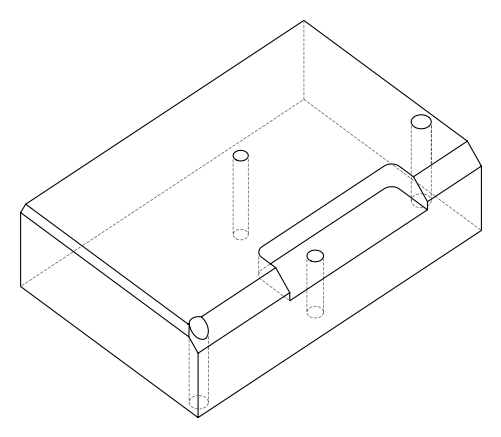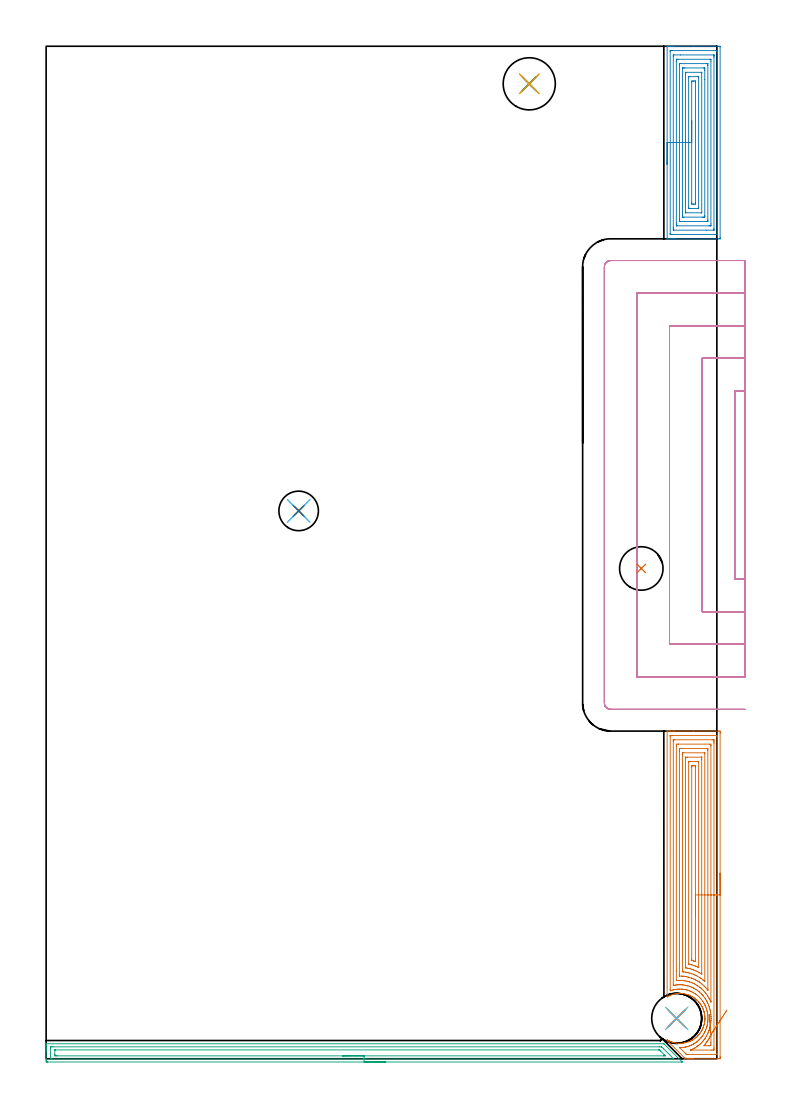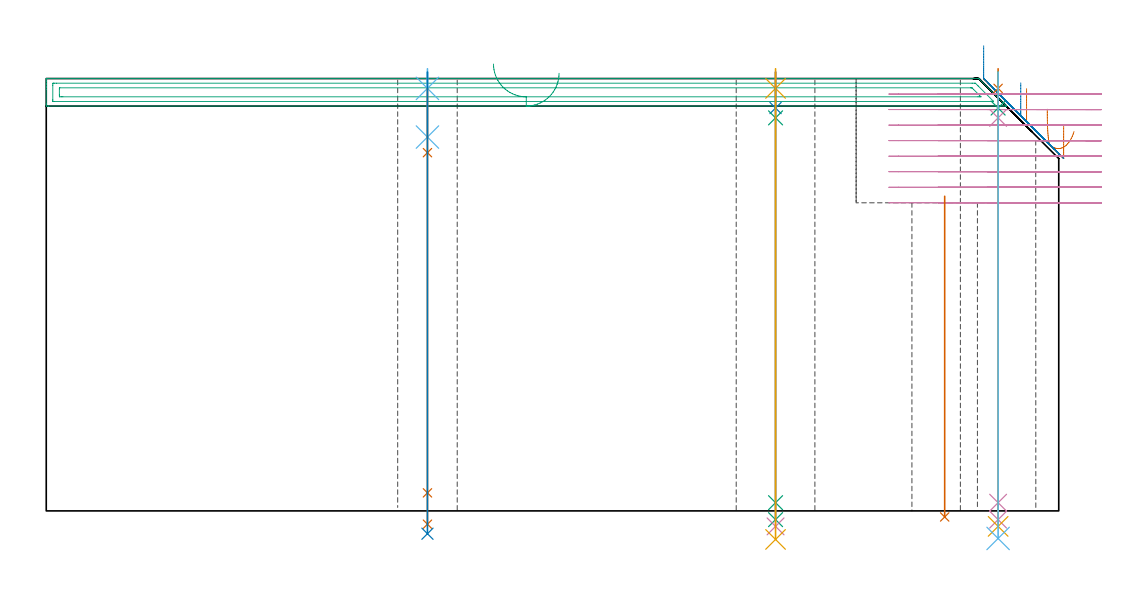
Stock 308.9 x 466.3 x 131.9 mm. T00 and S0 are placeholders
(PLAN: 19 operations, 14 tool changes, 66.3 min)
(1 AREA_MILL | FG_CHAMFER_SURFACE | UGT0205_001 | 10.42 min | 47118 mm3)
(2 AREA_MILL_1 | FG_CHAMFER_SURFACE_1 | UGT0205_001 | 6.75 min | 28860 mm3)
(3 AREA_MILL_2 | FG_CHAMFER_SURFACE_2 | UGT0205_001 | 7.17 min | 10138 mm3)
(4 MILL_SLOT | SLOT_PARTIAL_RECTANGULAR | UGT0201_094 | Follow Part, ap 5, ae 75% | 36.63 min | 523419 mm3)
(5 SPOT_DRILL | STEP1HOLE | NXT0321_9005460120000 | 0.05 min | 190 mm3)
(6 SPOT_DRILL_1 | STEP1HOLE_1 | NXT0321_9005460120000 | 0.05 min | 203 mm3)
(7 SPOT_DRILL_2 | STEP1HOLE_2 | NXT0321_9005460120000 | 0.05 min | 35 mm3)
(8 DRILL_BLIND_HOLE_INTO_CENTER | STEP1HOLE | NXT0301_125 | 0.05 min | 208 mm3)
(9 GUN_DRILL_THROUGH_HOLE | STEP1HOLE | UGT0307_001 | 0.59 min | 2380 mm3)
(10 SPADE_DRILL_TO_ENLARGE_THROUGH_HOLE | STEP1HOLE | UGT0306_005 | 0.56 min | 19021 mm3)
(11 DRILL_TO_ENLARGE_THROUGH_HOLE | STEP1HOLE | UGT0301_057 | 0.57 min | 37812 mm3)
(12 DRILL_BLIND_HOLE_INTO_CENTER_1 | STEP1HOLE_1 | UGT0301_229 | 0.08 min | 1528 mm3)
(13 GUN_DRILL_THROUGH_HOLE_1 | STEP1HOLE_1 | UGT0307_008 | 0.65 min | 11065 mm3)
(14 DRILL_TO_ENLARGE_THROUGH_HOLE_1 | STEP1HOLE_1 | UGT0301_251 | 0.57 min | 21458 mm3)
(15 DRILL_BLIND_HOLE_INTO_CENTER_2 | STEP1HOLE_2 | NXT0301_125 | 0.05 min | 178 mm3)
(16 GUN_DRILL_THROUGH_HOLE_2 | STEP1HOLE_2 | UGT0307_001 | 0.59 min | 2390 mm3)
(17 SPADE_DRILL_TO_ENLARGE_THROUGH_HOLE_1 | STEP1HOLE_2 | UGT0306_005 | 0.56 min | 18303 mm3)
(18 DRILL_TO_ENLARGE_THROUGH_HOLE_2 | STEP1HOLE_2 | UGT0301_055 | 0.57 min | 31441 mm3)
(19 INDEXABLE_INSERT_DRILL_THROUGH_HOLE_FROM_SOLID | STEP1HOLE_3 | NXT0302_011 | 0.4 min | 29462 mm3)
(TOOL UGT0205_001 | Chamfer Mill 20 x 3 x 45 deg. | D20 FL50 Z2)
(TOOL UGT0201_094 | End mill 20 mm | D20 FL38 Z4)
(TOOL NXT0321_9005460120000 | NC Spot Drill, 142deg, 12mm, Carbide, Uncoated | D12 PA142 FL30 Z2)
(TOOL NXT0301_125 | Carbide Drill 6mm [861.1-0600-018A1-GP GC34] | D6 PA150 FL18.7 Z2)
(TOOL UGT0307_001 | Gun Drill 5 mm | D5 PA130 FL24 Z1)
(TOOL UGT0306_005 | Spade Drill 14.5mm | D14.5 PA132 FL10 Z2)
(TOOL UGT0301_057 | Twist Drill 24 mm | D24 PA118 FL160 Z2)
(TOOL UGT0301_229 | Twist Drill 11.9 mm | D11.9 PA118 FL100 Z2)
(TOOL UGT0307_008 | Gun Drill 11 mm | D11 PA130 FL24 Z1)
(TOOL UGT0301_251 | Twist Drill 18.2 mm | D18.2 PA118 FL135 Z2)
(TOOL UGT0301_055 | Twist Drill 23 mm | D23 PA118 FL155 Z2)
(TOOL NXT0302_011 | Index. Insert Drill 20mm [880-D2000L25-05] | D20 PA176 FL100 Z2)
(OP 1 AREA_MILL)
G17 G21 G94 G90
T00 M6
G54
G17 G0 G90 X310.4 Y85.45 S1061 M3
G43 Z141.9 H0
Z117.5
G94 G1 Y85.412 Z116.628 F250.
Y85.298 Z115.764
Y85.109 Z114.912
Y84.847 Z114.08
Y84.513 Z113.274
Y84.11 Z112.5
Y83.642 Z111.764
Y83.11 Z111.072
Y82.521 Z110.429
Y81.878 Z109.84
Y81.186 Z109.308
Y80.45 Z108.84
Y79.676 Z108.437
Y78.87 Z108.103
Y78.038 Z107.841
Y77.186 Z107.652
Y76.322 Z107.538
Y75.45 Z107.5
Y0.878
X310.398 Y0.588 Z107.502
X310.391 Y0.007 Z107.506
X310.384 Y0.004 Z107.513
X309.798 Y0. Z108.099
X298.2 Z119.694
X297.593 Z120.304
X297.308 Z120.589
X296.701 Z121.196
X296.416 Z121.48
X295.845 Z122.054
X295.523 Z122.376
X294.403 Z123.497
X294.399 Y0.002 Z123.501
X294.185 Y0.213 Z123.711
X293.811 Y0.588 Z124.087
X286.232 Y8.167 Z131.667
X286.093 Y8.309 Z131.805
X286.004 Y8.405 Z131.889
X286. Y8.609 Z131.9
X286.003 Y8.714 Z131.889
X286.053 Y8.692 Z131.842
X286.127 Y8.656 Z131.772
X286.212 Y8.609 Z131.688
X286.394 Y8.507 Z131.506
X286.749 Y8.321 Z131.151
X286.927 Y8.235 Z130.973
X287.369 Y8.037 Z130.531
X287.815 Y7.854 Z130.085
X287.969 Y7.795 Z129.931
X288.335 Y7.672 Z129.565
X288.704 Y7.563 Z129.196
X289.592 Y7.345 Z128.308
X290.481 Y7.198 Z127.419
X291.369 Y7.123 Z126.531
X292.258 Y7.117 Z125.642
X293.146 Y7.18 Z124.754
X294.035 Y7.312 Z123.865
X294.923 Y7.517 Z122.977
X295.831 Y7.795 Z122.069
X296.064 Y7.894 Z121.836
X296.187 Y7.946 Z121.712
X296.416 Y8.043 Z121.48
X296.621 Y8.129 Z121.278
X296.7 Y8.162 Z121.199
X297.144 Y8.375 Z120.75
X297.308 Y8.462 Z120.587
X297.51 Y8.568 Z120.389
X297.587 Y8.609 Z120.312
X297.723 Y8.686 Z120.175
X298.103 Y8.923 Z119.796
X298.477 Y9.175 Z119.423
X299.022 Y9.576 Z118.875
X299.092 Y9.635 Z118.804
X299.288 Y9.797 Z118.611
X299.366 Y9.862 Z118.534
X300.026 Y10.466 Z117.874
X300.238 Y10.689 Z117.661
X300.253 Y10.705 Z117.645
X300.499 Y10.986 Z117.4
X300.579 Y11.079 Z117.316
X300.686 Y11.2 Z117.213
X300.759 Y11.283 Z117.141
X300.822 Y11.356 Z117.075
X300.877 Y11.427 Z117.02
X301.141 Y11.766 Z116.756
X301.478 Y12.246 Z116.419
X301.756 Y12.688 Z116.142
X302.018 Y13.137 Z115.881
X302.066 Y13.237 Z115.833
X302.152 Y13.416 Z115.748
X302.441 Y14.027 Z115.455
X302.493 Y14.15 Z115.405
X302.596 Y14.402 Z115.299
X302.625 Y14.47 Z115.271
X302.661 Y14.565 Z115.238
X302.709 Y14.697 Z115.19
X302.764 Y14.848 Z115.135
X302.789 Y14.917 Z115.109
X302.919 Y15.313 Z114.98
X303.032 Y15.736 Z114.868
X303.051 Y15.807 Z114.849
X303.061 Y15.852 Z114.839
X303.152 Y16.251 Z114.746
X303.222 Y16.63 Z114.673
X303.235 Y16.697 Z114.66
X303.295 Y17.098 Z114.603
X303.301 Y17.142 Z114.596
X303.341 Y17.521 Z114.555
X303.349 Y17.587 Z114.548
X303.37 Y17.882 Z114.529
X303.378 Y18.022 Z114.517
X303.379 Y18.032
X303.39 Y18.412 Z114.504
X303.389 Y18.424 Z114.5
X303.39 Y18.473 Z114.498
X303.391 Y18.526 Z114.502
X303.388 Y18.923 Z114.507
X303.368 Y19.304 Z114.523
X303.366 Y19.368 Z114.528
X303.354 Y19.521 Z114.544
X303.328 Y19.813 Z114.569
X303.279 Y20.195 Z114.616
X303.272 Y20.258 Z114.625
X303.267 Y20.289 Z114.631
X303.199 Y20.704 Z114.7
X303.104 Y21.148 Z114.794
X303.005 Y21.532 Z114.887
X302.985 Y21.623 Z114.913
X302.958 Y21.732 Z114.941
X302.949 Y21.768 Z114.95
X302.917 Y21.888 Z114.979
X302.887 Y21.977 Z115.006
X302.868 Y22.039 Z115.026
X302.715 Y22.485 Z115.182
X302.661 Y22.63 Z115.238
X302.648 Y22.665 Z115.252
X302.569 Y22.868 Z115.327
X302.546 Y22.929 Z115.35
X302.411 Y23.243 Z115.488
X302.353 Y23.376 Z115.546
X302.142 Y23.819 Z115.755
X302.084 Y23.934 Z115.815
X302.03 Y24.039 Z115.868
X301.838 Y24.376 Z116.061
X301.672 Y24.651 Z116.226
X301.637 Y24.709 Z116.261
X301.471 Y24.96 Z116.427
X301.394 Y25.077 Z116.504
X301.142 Y25.438 Z116.757
X301.021 Y25.599 Z116.878
X300.877 Y25.775 Z117.023
X300.699 Y25.988 Z117.196
X300.648 Y26.05 Z117.247
X300.264 Y26.489 Z117.636
X299.815 Y26.929 Z118.084
X299.708 Y27.027 Z118.19
X299.538 Y27.183 Z118.358
X299.386 Y27.324 Z118.513
X299.327 Y27.38 Z118.573
X299.198 Y27.481 Z118.702
X299.092 Y27.563 Z118.804
X299.019 Y27.622 Z118.88
X298.906 Y27.711 Z118.993
X298.477 Y28.027 Z119.423
X298.2 Y28.215 Z119.7
X298.12 Y28.27 Z119.78
X297.588 Y28.582 Z120.311
X296.7 Y29.042 Z121.199
X296.562 Y29.107 Z121.337
X296.449 Y29.16 Z121.45
X295.812 Y29.402 Z122.088
X294.923 Y29.683 Z122.977
X294.035 Y29.888 Z123.865
X293.146 Y30.026 Z124.754
X292.951 Y30.05 Z124.949
X292.258 Y30.083 Z125.642
X291.369 Y30.077 Z126.531
X290.849 Y30.05 Z127.051
X290.481 Y30.004 Z127.419
X289.592 Y29.855 Z128.308
X288.704 Y29.635 Z129.196
X287.815 Y29.338 Z130.085
X287.351 Y29.16 Z130.549
X286.927 Y28.962 Z130.973
X286.48 Y28.736 Z131.42
X286.206 Y28.585 Z131.694
X286.055 Y28.504 Z131.838
X286.003 Y28.485 Z131.889
X286. Y28.661 Z131.9
Y150.757
X286.003 Y150.89 Z131.888
X286.047 Y150.893 Z131.844
X286.385 Y150.9 Z131.514
X286.923 Z130.976
X287.494 Z130.401
X288.671 Z129.226
X289.278 Z128.615
X298.048 Z119.849
X309.798 Y150.899 Z108.099
X310.384 Y150.896 Z107.513
X310.391 Y150.893 Z107.506
X310.397 Y150.312 Z107.503
X310.4 Y149.711 Z107.5
Y75.45
X308.986 Z108.914
X308.985 Y2.291 Z108.915
X308.983 Y2.132 Z108.917
X308.98 Y2.027 Z108.92
X308.977 Y2.008 Z108.923
X308.974 Y2.005 Z108.926
X308.959 Y2.002 Z108.941
X308.906 Y2.001 Z108.994
X308.385 Y2. Z109.515
X295.523 Z122.377
X295.001 Y2.002 Z122.899
X294.91 Y2.006 Z122.99
X294.865 Y2.01 Z123.035
X294.788 Y2.074 Z123.112
X294.631 Y2.223 Z123.269
X294.48 Y2.371 Z123.42
X291.806 Y5.044 Z126.094
X291.756 Y5.095 Z126.144
X291.74 Y5.114 Z126.16
X291.751 Y5.117 Z126.149
X292.362 Y5.132 Z125.538
X292.74 Y5.151 Z125.16
X292.847 Y5.159 Z125.053
X293.223 Y5.193 Z124.677
X293.55 Y5.233 Z124.35
X293.739 Y5.262 Z124.161
X294.315 Y5.361 Z123.585
X294.631 Y5.431 Z123.269
X295.04 Y5.527 Z122.86
X295.523 Y5.663 Z122.377
X295.733 Y5.726 Z122.167
X296.368 Y5.935 Z121.532
X296.416 Y5.956 Z121.484
X297.023 Y6.22 Z120.877
X297.308 Y6.351 Z120.592
X297.629 Y6.506 Z120.271
X298.2 Y6.802 Z119.7
X298.216 Y6.81 Z119.684
X298.244 Y6.827 Z119.656
X298.758 Y7.16 Z119.142
X299.092 Y7.384 Z118.808
X299.289 Y7.522 Z118.611
X299.558 Y7.718 Z118.342
X299.795 Y7.907 Z118.105
X299.984 Y8.065 Z117.916
X300.275 Y8.319 Z117.625
X300.598 Y8.609 Z117.302
X300.741 Y8.745 Z117.159
X300.877 Y8.88 Z117.023
X301.177 Y9.2 Z116.723
X301.447 Y9.5 Z116.453
X301.596 Y9.673 Z116.304
X301.769 Y9.881 Z116.131
X301.993 Y10.167 Z115.907
X302.162 Y10.391 Z115.738
X302.367 Y10.685 Z115.533
X302.661 Y11.12 Z115.239
X302.724 Y11.219 Z115.176
X302.763 Y11.283 Z115.137
X303.053 Y11.782 Z114.847
X303.26 Y12.174 Z114.64
X303.319 Y12.291 Z114.581
X303.358 Y12.369 Z114.542
X303.553 Y12.784 Z114.347
X303.678 Y13.065 Z114.222
X303.771 Y13.283 Z114.129
X304.024 Y13.956 Z113.876
X304.088 Y14.135 Z113.812
X304.132 Y14.269 Z113.768
X304.21 Y14.52 Z113.69
X304.304 Y14.848 Z113.596
X304.321 Y14.91 Z113.579
X304.445 Y15.408 Z113.455
X304.505 Y15.679 Z113.395
X304.517 Y15.739 Z113.383
X304.637 Y16.439 Z113.263
X304.665 Y16.63 Z113.235
X304.736 Y17.231 Z113.164
X304.76 Y17.521 Z113.14
X304.791 Y18.067 Z113.109
X304.802 Y18.412 Z113.098
X304.798 Y18.952 Z113.102
X304.783 Y19.304 Z113.117
X304.74 Y19.901 Z113.16
X304.711 Y20.195 Z113.189
X304.61 Y20.921 Z113.29
X304.581 Y21.086 Z113.319
X304.445 Y21.781 Z113.455
X304.382 Y22.041 Z113.518
X304.256 Y22.51 Z113.644
X304.15 Y22.868 Z113.75
X303.999 Y23.314 Z113.901
X303.83 Y23.76 Z114.07
X303.553 Y24.423 Z114.347
X303.45 Y24.651 Z114.45
X303.357 Y24.847 Z114.543
X303.116 Y25.306 Z114.784
X302.981 Y25.542 Z114.919
X302.661 Y26.076 Z115.239
X302.425 Y26.433 Z115.475
X301.784 Y27.309 Z116.116
X301.771 Y27.324 Z116.129
X301.357 Y27.801 Z116.543
X300.978 Y28.216 Z116.922
X300.877 Y28.316 Z117.023
X300.035 Y29.107 Z117.865
X299.984 Y29.149 Z117.916
X299.777 Y29.315 Z118.123
X299.092 Y29.817 Z118.808
X298.831 Y29.998 Z119.069
X298.2 Y30.378 Z119.7
X297.869 Y30.558 Z120.031
X297.308 Y30.857 Z120.592
X297.245 Y30.889 Z120.655
X296.904 Y31.043 Z120.996
X296.671 Y31.137 Z121.229
X296.416 Y31.234 Z121.484
X295.877 Y31.427 Z122.023
X295.523 Y31.535 Z122.377
X295.136 Y31.65 Z122.764
X294.636 Y31.775 Z123.264
X294.614 Y31.781 Z123.286
X293.739 Y31.94 Z124.161
X293.546 Y31.973 Z124.354
X293.167 Y32.021 Z124.733
X292.847 Y32.046 Z125.053
X292.564 Y32.064 Z125.336
X291.955 Y32.073 Z125.945
X291.661 Y32.074 Z126.239
X291.063 Y32.052 Z126.837
X290.803 Y32.04 Z127.097
X290.17 Y31.959 Z127.73
X290.014 Y31.936 Z127.886
X289.278 Y31.806 Z128.622
X289.257 Y31.802 Z128.643
X289.168 Y31.781 Z128.732
X288.546 Y31.621 Z129.354
X288.386 Y31.574 Z129.514
X287.426 Y31.271 Z130.474
X287.419 Y31.542 Z130.481
X287.415 Y31.701 Z130.485
X287.414 Y31.781 Z130.486
Y31.86
Y148.609
X287.415 Y148.688 Z130.485
X287.419 Y148.847 Z130.481
X287.421 Y148.887 Z130.479
X287.427 Y148.891 Z130.473
X287.448 Y148.895 Z130.452
X287.494 Y148.898 Z130.406
X288.015 Y148.9 Z129.885
X288.386 Z129.514
X308.906 Y148.899 Z108.994
X308.959 Y148.898 Z108.941
X308.974 Y148.895 Z108.926
X308.977 Y148.892 Z108.923
X308.98 Y148.873 Z108.92
X308.983 Y148.768 Z108.917
X308.985 Y148.609 Z108.915
X308.986 Y148.529 Z108.914
Y75.45
X307.572 Z110.328
X307.571 Y5.044 Z110.329
X307.57 Y4.596 Z110.33
X307.567 Y4.153 Z110.333
X307.565 Y4.013 Z110.335
X307.275 Y4.005 Z110.625
X307.122 Y4.003 Z110.778
X306.383 Y4. Z111.517
X297.155 Z120.745
X296.848 Y4.002 Z121.052
X296.761 Y4.004 Z121.139
Y4.005
X296.764 Y4.009 Z121.136
X296.832 Y4.041 Z121.068
X297.308 Y4.247 Z120.592
X297.852 Y4.501 Z120.048
X298.2 Y4.673 Z119.7
X298.444 Y4.8 Z119.456
X298.888 Y5.044 Z119.012
X299.014 Y5.122 Z118.886
X299.092 Y5.173 Z118.808
X299.55 Y5.478 Z118.35
X299.984 Y5.778 Z117.916
X300.076 Y5.844 Z117.824
X300.2 Y5.935 Z117.7
X300.575 Y6.237 Z117.325
X300.877 Y6.492 Z117.023
X301.055 Y6.648 Z116.845
X301.253 Y6.827 Z116.647
X301.517 Y7.078 Z116.383
X301.769 Y7.327 Z116.131
X301.96 Y7.527 Z115.94
X302.136 Y7.718 Z115.764
X302.38 Y7.998 Z115.52
X302.661 Y8.326 Z115.239
X302.788 Y8.482 Z115.112
X302.887 Y8.609 Z115.013
X303.17 Y8.991 Z114.73
X303.528 Y9.5 Z114.372
X303.538 Y9.515 Z114.362
X303.553 Y9.538 Z114.347
X304.074 Y10.391 Z113.826
X304.445 Y11.081 Z113.455
X304.513 Y11.215 Z113.387
X304.545 Y11.283 Z113.355
X304.793 Y11.826 Z113.107
X304.945 Y12.174 Z112.955
X305.057 Y12.454 Z112.843
X305.295 Y13.065 Z112.605
X305.307 Y13.096 Z112.593
X305.337 Y13.186 Z112.563
X305.522 Y13.772 Z112.378
X305.572 Y13.956 Z112.328
X305.707 Y14.478 Z112.193
X305.797 Y14.848 Z112.103
X305.875 Y15.202 Z112.025
X305.972 Y15.739 Z111.928
X306.009 Y15.959 Z111.891
X306.101 Y16.63 Z111.799
X306.114 Y16.745 Z111.786
X306.183 Y17.521 Z111.717
X306.186 Y17.564 Z111.714
X306.223 Y18.412 Z111.677
Y18.419
X306.205 Y19.304 Z111.695
X306.204 Y19.329 Z111.696
X306.141 Y20.195 Z111.759
X306.132 Y20.292 Z111.768
X306.028 Y21.086 Z111.872
X305.995 Y21.321 Z111.905
X305.871 Y21.977 Z112.029
X305.778 Y22.429 Z112.122
X305.667 Y22.868 Z112.233
X305.459 Y23.638 Z112.441
X305.42 Y23.76 Z112.48
X305.337 Y24.004 Z112.563
X305.096 Y24.651 Z112.804
X304.936 Y25.051 Z112.964
X304.723 Y25.542 Z113.177
X304.445 Y26.123 Z113.455
X304.286 Y26.433 Z113.614
X304.1 Y26.778 Z113.8
X303.766 Y27.324 Z114.134
X303.553 Y27.655 Z114.347
X303.152 Y28.216 Z114.748
X302.661 Y28.867 Z115.239
X302.461 Y29.107 Z115.439
X302.139 Y29.473 Z115.761
X301.769 Y29.87 Z116.131
X301.643 Y29.998 Z116.257
X300.877 Y30.71 Z117.023
X300.67 Y30.889 Z117.23
X299.984 Y31.411 Z117.916
X299.469 Y31.781 Z118.431
X299.092 Y32.012 Z118.808
X298.515 Y32.357 Z119.385
X298.2 Y32.523 Z119.7
X297.913 Y32.672 Z119.987
X297.308 Y32.96 Z120.592
X296.824 Y33.155 Z121.076
X296.416 Y33.294 Z121.484
X295.606 Y33.563 Z122.294
X295.523 Y33.588 Z122.377
X295.488 Y33.598 Z122.412
X294.631 Y33.786 Z123.269
X294.349 Y33.845 Z123.551
X293.739 Y33.948 Z124.161
X293.287 Y34.014 Z124.613
X292.847 Y34.047 Z125.053
X292.341 Y34.068 Z125.559
X291.955 Y34.071 Z125.945
X291.449 Y34.068 Z126.451
X291.063 Y34.053 Z126.837
X290.603 Y34.022 Z127.297
X290.17 Y33.965 Z127.73
X289.819 Y33.914 Z128.081
X289.278 Y33.82 Z128.622
X288.836 Y33.739 Z129.064
X288.833 Y33.784 Z129.067
X288.831 Y33.829 Z129.069
X288.829 Y34.012 Z129.071
Y146.305
X288.83 Y146.747 Z129.07
X288.832 Y146.859 Z129.068
X288.835 Y146.884 Z129.065
X288.837 Y146.89 Z129.063
X288.87 Y146.893 Z129.03
X288.972 Y146.898 Z128.928
X289.125 Y146.9 Z128.775
X289.278 Z128.622
X306.969 Z110.931
X307.122 Y146.898 Z110.778
X307.275 Y146.895 Z110.625
X307.565 Y146.887 Z110.335
X307.567 Y146.747 Z110.333
X307.57 Y146.299 Z110.33
X307.571 Y145.856 Z110.329
X307.572 Y145.407 Z110.328
Y75.45
X306.157 Z111.743
Y26.433
X306.153 Y26.203 Z111.747
X306.151 Y26.113 Z111.749
X306.136 Y26.138 Z111.764
X306.002 Y26.433 Z111.898
X305.916 Y26.622 Z111.984
X305.809 Y26.853 Z112.091
X305.574 Y27.324 Z112.326
X305.337 Y27.776 Z112.563
X305.086 Y28.216 Z112.814
X304.708 Y28.845 Z113.192
X304.532 Y29.107 Z113.368
X304.445 Y29.23 Z113.455
X303.881 Y29.998 Z114.019
X303.739 Y30.183 Z114.161
X303.553 Y30.419 Z114.347
X303.149 Y30.889 Z114.751
X302.661 Y31.423 Z115.239
X302.297 Y31.781 Z115.603
X301.769 Y32.273 Z116.131
X301.313 Y32.672 Z116.587
X300.877 Y33.003 Z117.023
X300.119 Y33.563 Z117.781
X299.984 Y33.65 Z117.916
X299.747 Y33.8 Z118.153
X299.092 Y34.175 Z118.808
X298.583 Y34.454 Z119.317
X298.2 Y34.645 Z119.7
X297.824 Y34.83 Z120.076
X297.308 Y35.035 Z120.592
X296.442 Y35.345 Z121.458
X296.403 Y35.358 Z121.497
X295.878 Y35.516 Z122.022
X295.523 Y35.607 Z122.377
X295.175 Y35.693 Z122.725
X294.631 Y35.803 Z123.269
X294.064 Y35.912 Z123.836
X293.739 Y35.961 Z124.161
X293.402 Y36.007 Z124.498
X293.042 Y36.042 Z124.858
X292.847 Y36.051 Z125.053
X292.116 Y36.075 Z125.784
X291.955 Z125.945
X291.235 Y36.064 Z126.665
X291.063 Y36.055 Z126.837
X290.273 Y36.003 Z127.627
X290.25 Y36.004 Z127.65
X290.247 Y36.051 Z127.653
X290.244 Y36.163 Z127.656
X290.243 Y40.37 Z127.657
Y144.073
X290.25 Y144.885 Z127.65
X291.063 Y144.899 Z126.837
X291.128 Y144.9 Z126.772
X305.403 Y144.899 Z112.497
X306.15 Y144.884 Z111.75
X306.157 Y144.146 Z111.743
Y144.073
Y75.45
X304.743 Z113.157
Y31.781
X304.741 Y31.688 Z113.159
X304.739 Y31.641 Z113.161
X304.738 Y31.63 Z113.162
X304.726 Y31.639 Z113.174
X304.674 Y31.698 Z113.226
X304.605 Y31.781 Z113.295
X304.445 Y31.971 Z113.455
X303.832 Y32.672 Z114.068
X303.553 Y32.975 Z114.347
X303.259 Y33.269 Z114.641
X302.959 Y33.563 Z114.941
X302.661 Y33.837 Z115.239
X301.956 Y34.454 Z115.944
X301.769 Y34.6 Z116.131
X301.174 Y35.048 Z116.726
X300.877 Y35.265 Z117.023
X300.83 Y35.299 Z117.07
X300.763 Y35.345 Z117.137
X299.984 Y35.816 Z117.916
X299.25 Y36.237 Z118.65
X299.092 Y36.317 Z118.808
X298.549 Y36.585 Z119.351
X298.2 Y36.753 Z119.7
X297.344 Y37.091 Z120.556
X297.308 Y37.104 Z120.592
X297.24 Y37.128 Z120.66
X296.416 Y37.394 Z121.484
X296.03 Y37.513 Z121.87
X295.523 Y37.633 Z122.377
X294.869 Y37.781 Z123.031
X294.631 Y37.825 Z123.269
X293.787 Y37.971 Z124.113
X293.739 Y37.978 Z124.161
X293.418 Y38.019 Z124.482
X292.847 Y38.056 Z125.053
X292.807 Y38.059 Z125.093
X291.674 Y38.086 Z126.226
X291.664 Y38.121 Z126.236
X291.662 Y38.169 Z126.238
X291.659 Y38.315 Z126.241
X291.657 Y38.91 Z126.243
Y39.208
Y141.697
X291.658 Y142.291 Z126.242
X291.66 Y142.586 Z126.24
X291.664 Y142.876 Z126.236
X291.955 Y142.89 Z125.945
X292.24 Y142.897 Z125.66
X292.847 Y142.899 Z125.053
X293.129 Y142.9 Z124.771
X304.445 Y142.899 Z113.455
X304.731 Y142.897 Z113.169
X304.739 Y142.89 Z113.161
X304.741 Y142.887 Z113.159
X304.743 Y142.291 Z113.157
Y141.993
Y75.45
X303.329 Z114.571
X303.328 Y35.903 Z114.572
X303.327 Y35.736 Z114.573
X303.325 Y35.654 Z114.575
X303.324 Y35.646 Z114.576
X303.256 Y35.691 Z114.644
X302.955 Y35.943 Z114.945
X302.661 Y36.194 Z115.239
X302.609 Y36.237 Z115.291
X301.769 Y36.862 Z116.131
X301.615 Y36.974 Z116.285
X301.398 Y37.128 Z116.502
X300.877 Y37.448 Z117.023
X300.078 Y37.926 Z117.822
X299.984 Y37.978 Z117.916
X299.911 Y38.019 Z117.989
X299.371 Y38.298 Z118.529
X299.092 Y38.437 Z118.808
X298.808 Y38.573 Z119.092
X298.324 Y38.787 Z119.576
X298.2 Y38.835 Z119.7
X298.004 Y38.91 Z119.896
X297.308 Y39.154 Z120.592
X296.935 Y39.283 Z120.965
X296.416 Y39.438 Z121.484
X295.7 Y39.625 Z122.2
X295.523 Y39.664 Z122.377
X294.872 Y39.801 Z123.028
X294.631 Y39.843 Z123.269
X294.581 Y39.852 Z123.319
X293.739 Y39.979 Z124.161
X293.532 Y40.008 Z124.368
X293.097 Y40.053 Z124.803
X293.077 Y40.056 Z124.823
X293.076 Y40.077 Z124.824
X293.073 Y40.132 Z124.827
X293.072 Y40.244 Z124.828
X293.071 Y40.469 Z124.829
Y140.284
X293.072 Y140.509 Z124.828
X293.076 Y140.842 Z124.824
X293.078 Y140.88 Z124.822
X293.083 Y140.89 Z124.817
X293.113 Y140.893 Z124.787
X293.217 Y140.898 Z124.683
X293.348 Y140.9 Z124.552
X303.162 Z114.738
X303.289 Y140.897 Z114.611
X303.316 Y140.894 Z114.584
X303.322 Y140.89 Z114.578
X303.325 Y140.883 Z114.575
X303.327 Y140.854 Z114.573
X303.329 Y140.733 Z114.571
Y140.509
Y75.45
X301.915 Z115.985
X301.914 Y39.51 Z115.986
X301.913 Y39.218 Z115.987
X301.909 Y39.024 Z115.991
X301.907 Y39.009 Z115.993
X301.906 Y39.008 Z115.994
X301.893 Y39.014 Z116.007
X301.308 Y39.37 Z116.592
X300.877 Y39.622 Z117.023
X300.564 Y39.801 Z117.336
X299.984 Y40.106 Z117.916
X299.355 Y40.43 Z118.545
X299.092 Y40.546 Z118.808
X298.751 Y40.693 Z119.149
X298.2 Y40.899 Z119.7
X297.873 Y41.019 Z120.027
X297.308 Y41.206 Z120.592
X296.559 Y41.441 Z121.341
X296.416 Y41.478 Z121.484
X295.998 Y41.584 Z121.902
X295.523 Y41.681 Z122.377
X294.862 Y41.814 Z123.038
X294.631 Y41.859 Z123.269
X294.546 Y41.876 Z123.354
X294.5 Y41.887 Z123.4
X294.492 Y42.038 Z123.408
X294.487 Y42.329 Z123.413
X294.486 Y42.475 Z123.414
X294.485 Y137.981 Z123.415
X294.487 Y138.726 Z123.413
X294.49 Y138.867 Z123.41
X294.492 Y138.885 Z123.408
X294.502 Y138.89 Z123.398
X294.544 Y138.895 Z123.356
X294.631 Y138.898 Z123.269
X295.349 Y138.9 Z122.551
X301.769 Y138.899 Z116.131
X301.827 Y138.898 Z116.073
X301.873 Y138.894 Z116.027
X301.9 Y138.891 Z116.
X301.908 Y138.869 Z115.992
X301.911 Y138.726 Z115.989
X301.913 Y138.582 Z115.987
X301.915 Y137.835 Z115.985
Y137.689
Y75.45
X300.5 Z117.4
Y42.217
X300.499 Y42.088 Z117.401
X300.497 Y42.024 Z117.403
X300.494 Y41.997 Z117.406
X300.492 Y41.993 Z117.408
X300.458 Y42.002 Z117.442
X299.984 Y42.23 Z117.916
X299.471 Y42.475 Z118.429
X299.092 Y42.629 Z118.808
X298.835 Y42.732 Z119.065
X298.2 Y42.957 Z119.7
X297.461 Y43.214 Z120.439
X297.308 Y43.261 Z120.592
X296.96 Y43.366 Z120.94
X296.416 Y43.508 Z121.484
X296.224 Y43.557 Z121.676
X295.919 Y43.634 Z121.981
X295.906 Y43.639 Z121.994
X295.904 Y43.649 Z121.996
X295.901 Y43.681 Z121.999
X295.9 Y43.748 Z122.
Y43.882
Y136.568
X295.901 Y136.74 Z121.999
X295.905 Y136.876 Z121.995
X295.907 Y136.89 Z121.993
X295.913 Y136.893 Z121.987
X295.939 Y136.897 Z121.961
X295.991 Y136.899 Z121.909
X300.028 Y136.9 Z117.872
X300.404 Y136.892 Z117.496
X300.492 Y136.89 Z117.408
X300.496 Y136.833 Z117.404
X300.498 Y136.772 Z117.402
X300.5 Y136.429 Z117.4
Y75.45
X299.086 Z118.814
Y45.149
X299.068 Y44.725 Z118.832
X298.391 Y44.958 Z119.509
X298.2 Y45.022 Z119.7
X297.824 Y45.149 Z120.076
X297.573 Y45.235 Z120.327
X297.32 Y45.323 Z120.58
X297.319 Y45.371 Z120.581
X297.316 Y45.591 Z120.584
X297.314 Y46.034 Z120.586
Y134.264
X297.316 Y134.713 Z120.584
X297.318 Y134.823 Z120.582
X297.321 Y134.875 Z120.579
X297.327 Y134.89 Z120.573
X297.36 Y134.892 Z120.54
X297.571 Y134.898 Z120.329
X298.2 Y134.9 Z119.7
X298.462 Z119.438
X298.947 Y134.896 Z118.953
X299.057 Y134.892 Z118.843
X299.076 Y134.89 Z118.824
X299.079 Y134.875 Z118.821
X299.083 Y134.822 Z118.817
X299.085 Y134.713 Z118.815
X299.086 Y134.276 Z118.814
Y75.45
Y74.578 Z118.852
Y73.714 Z118.966
Y72.862 Z119.154
Y72.03 Z119.417
Y71.224 Z119.751
Y70.45 Z120.153
Y69.714 Z120.622
Y69.022 Z121.153
Y68.379 Z121.743
Y67.79 Z122.386
Y67.258 Z123.078
Y66.79 Z123.814
Y66.387 Z124.588
Y66.053 Z125.393
Y65.791 Z126.226
Y65.602 Z127.077
Y65.488 Z127.942
Y65.45 Z128.814
G0 Z141.9
X305.399 Y20.206
Z122.535
G1 X305.396 Y20.24 Z121.663
X305.4 Y20.197 Z120.792
X305.409 Y20.079 Z119.928
X305.425 Y19.886 Z119.077
X305.447 Y19.621 Z118.246
X305.475 Y19.284 Z117.442
X305.508 Y18.878 Z116.67
X305.547 Y18.407 Z115.937
X305.591 Y17.874 Z115.248
X305.64 Y17.283 Z114.608
X305.693 Y16.639 Z114.022
X305.75 Y15.947 Z113.494
X305.811 Y15.211 Z113.03
X305.874 Y14.438 Z112.631
X305.941 Y13.633 Z112.301
X306.009 Y12.802 Z112.043
X306.079 Y11.952 Z111.859
X306.15 Y11.09 Z111.75
X306.152 Y11.063 Z111.748
X306.155 Y10.984 Z111.745
X306.157 Y10.464 Z111.743
Y7.645
X306.154 Y6.827 Z111.746
X306.15 Y6.015 Z111.75
X305.337 Y6.001 Z112.563
X305.272 Y6. Z112.628
X303.487 Y6.001 Z114.413
X302.916 Y6.024 Z114.984
X303.581 Y6.799 Z114.319
X303.603 Y6.827 Z114.297
X303.966 Y7.305 Z113.934
X304.273 Y7.718 Z113.627
X304.344 Y7.819 Z113.556
X304.445 Y7.969 Z113.455
X304.696 Y8.358 Z113.204
X304.854 Y8.609 Z113.046
X305.036 Y8.91 Z112.864
X305.337 Y9.425 Z112.563
X305.395 Y9.533 Z112.505
X305.663 Y10.066 Z112.237
X305.823 Y10.391 Z112.077
X305.887 Y10.525 Z112.013
X305.954 Y10.667 Z111.946
X306.093 Y10.971 Z111.807
X306.146 Y11.084 Z111.754
X306.15 Y11.09 Z111.75
X306.578 Y11.746 Z111.365
X307.022 Y12.428 Z111.051
X307.48 Y13.13 Z110.809
X307.947 Y13.847 Z110.64
X308.42 Y14.574 Z110.547
X308.897 Y15.304 Z110.53
X309.372 Y16.034 Z110.589
X309.842 Y16.756 Z110.723
X310.305 Y17.466 Z110.932
X310.755 Y18.157 Z111.215
X311.191 Y18.826 Z111.568
X311.608 Y19.466 Z111.989
X312.003 Y20.073 Z112.475
X312.374 Y20.642 Z113.022
X312.717 Y21.169 Z113.627
X313.03 Y21.649 Z114.284
X313.311 Y22.08 Z114.989
X313.557 Y22.458 Z115.736
G0 Z141.9
M5
M2
(OP 2 AREA_MILL_1)
G17 G21 G94 G90
T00 M6
G54
G17 G0 G90 X286. Y411.95 S1061 M3
G43 Z141.9 H0
G94 G1 Y411.988 Z141.028 F250.
Y412.102 Z140.163
Y412.291 Z139.312
Y412.553 Z138.48
Y412.887 Z137.674
Y413.29 Z136.9
Y413.758 Z136.164
Y414.29 Z135.472
Y414.879 Z134.829
Y415.522 Z134.239
Y416.214 Z133.708
Y416.95 Z133.24
Y417.724 Z132.837
Y418.53 Z132.503
Y419.362 Z132.241
Y420.213 Z132.052
Y421.078 Z131.938
Y421.95 Z131.9
Y466.138
X286.002 Y466.29 Z131.888
X286.054 Y466.292 Z131.838
X286.438 Y466.3 Z131.462
X286.845 Z131.054
X287.494 Z130.401
X288.71 Z129.186
X289.278 Z128.616
X298.21 Z119.687
X309.798 Z108.099
X310.085 Y466.298 Z107.813
X310.392 Y466.29 Z107.506
X310.399 Y465.983 Z107.499
Y378.209 Z107.501
X310.394 Y377.613 Z107.503
X310.392 Y377.607 Z107.506
X309.798 Y377.6 Z108.099
X289.887 Z128.009
X289.278 Z128.616
X288.71 Z129.186
X288.386 Z129.51
X287.818 Z130.078
X287.494 Z130.401
X286.438 Z131.462
X286.034 Z131.857
X286.002 Y377.609 Z131.888
X286. Y377.762 Z131.9
Y421.95
X287.414 Z130.486
Y463.985
X287.416 Y464.065 Z130.484
X287.421 Y464.224 Z130.479
X287.426 Y464.291 Z130.474
X287.445 Y464.294 Z130.455
X287.494 Y464.297 Z130.406
X287.992 Y464.3 Z129.908
X288.386 Z129.514
X308.513 Z109.387
X308.906 Y464.297 Z108.994
X308.962 Y464.294 Z108.938
X308.973 Y464.291 Z108.927
X308.979 Y464.25 Z108.921
X308.983 Y464.145 Z108.917
X308.985 Y463.986 Z108.915
X308.986 Y463.906 Z108.914
Y379.915
X308.984 Y379.835 Z108.916
X308.979 Y379.676 Z108.921
X308.974 Y379.609 Z108.926
X308.955 Y379.606 Z108.945
X308.906 Y379.603 Z108.994
X308.408 Y379.6 Z109.492
X308.014 Z109.886
X287.887 Z130.013
X287.494 Y379.603 Z130.406
X287.438 Y379.606 Z130.462
X287.427 Y379.609 Z130.473
X287.421 Y379.65 Z130.479
X287.417 Y379.755 Z130.483
X287.415 Y379.914 Z130.485
X287.414 Y379.994 Z130.486
Y421.95
X288.828 Z129.072
X288.829 Y461.678 Z129.071
X288.83 Y462.121 Z129.07
X288.833 Y462.233 Z129.067
X288.835 Y462.28 Z129.065
X288.92 Y462.29 Z128.98
X289.101 Y462.298 Z128.799
X292.132 Y462.3 Z125.768
X307.301 Y462.299 Z110.599
X307.421 Y462.297 Z110.479
X307.516 Y462.292 Z110.384
X307.565 Y462.287 Z110.335
X307.567 Y462.269 Z110.333
X307.569 Y462.121 Z110.331
X307.571 Y461.671 Z110.329
X307.572 Y461.228 Z110.328
X307.571 Y382.222 Z110.329
X307.57 Y381.779 Z110.33
X307.567 Y381.667 Z110.333
X307.565 Y381.62 Z110.335
X307.48 Y381.61 Z110.42
X307.299 Y381.602 Z110.601
X304.268 Y381.6 Z113.632
X289.099 Y381.601 Z128.801
X288.98 Y381.603 Z128.92
X288.884 Y381.608 Z129.016
X288.835 Y381.613 Z129.065
X288.833 Y381.63 Z129.067
X288.831 Y381.779 Z129.069
X288.829 Y382.229 Z129.071
X288.828 Y382.672 Z129.072
Y421.95
X290.243 Z127.657
Y459.443
X290.248 Y460.258 Z127.652
X290.249 Y460.283 Z127.651
X290.261 Y460.29 Z127.639
X290.313 Y460.294 Z127.587
X290.42 Y460.298 Z127.48
X290.634 Y460.299 Z127.266
X291.063 Y460.3 Z126.837
X305.782 Z112.118
X305.987 Y460.298 Z111.913
X306.089 Y460.295 Z111.811
X306.139 Y460.29 Z111.761
X306.151 Y460.284 Z111.749
X306.157 Y459.443 Z111.743
Y384.457
X306.153 Y383.642 Z111.747
X306.151 Y383.617 Z111.749
X306.139 Y383.61 Z111.761
X306.087 Y383.606 Z111.813
X305.98 Y383.602 Z111.92
X305.766 Y383.601 Z112.134
X305.337 Y383.6 Z112.563
X290.618 Z127.282
X290.413 Y383.602 Z127.487
X290.311 Y383.605 Z127.589
X290.261 Y383.61 Z127.639
X290.249 Y383.616 Z127.651
X290.243 Y384.457 Z127.657
Y421.95
X291.657 Z126.243
Y457.657
X291.658 Y457.954 Z126.242
X291.663 Y458.253 Z126.237
X291.664 Y458.286 Z126.236
X291.675 Y458.29 Z126.225
X291.714 Y458.295 Z126.186
X291.794 Y458.298 Z126.106
X291.955 Y458.3 Z125.945
X292.205 Z125.695
X304.445 Y458.299 Z113.455
X304.699 Y458.297 Z113.201
X304.731 Y458.29 Z113.169
X304.737 Y458.282 Z113.163
X304.739 Y458.256 Z113.161
X304.742 Y457.657 Z113.158
X304.743 Y457.359 Z113.157
Y386.243
X304.742 Y385.946 Z113.158
X304.737 Y385.647 Z113.163
X304.736 Y385.614 Z113.164
X304.725 Y385.61 Z113.175
X304.686 Y385.605 Z113.214
X304.606 Y385.602 Z113.294
X304.445 Y385.6 Z113.455
X304.195 Z113.705
X291.955 Y385.601 Z125.945
X291.701 Y385.603 Z126.199
X291.669 Y385.61 Z126.231
X291.663 Y385.618 Z126.237
X291.661 Y385.644 Z126.239
X291.658 Y386.243 Z126.242
X291.657 Y386.541 Z126.243
Y421.95
X293.071 Z124.829
Y455.647
X293.073 Y455.872 Z124.827
X293.076 Y456.206 Z124.824
X293.078 Y456.28 Z124.822
X293.169 Y456.29 Z124.731
X293.314 Y456.297 Z124.586
X293.739 Y456.299 Z124.161
X294.203 Y456.3 Z123.697
X302.661 Z115.239
X303.127 Y456.298 Z114.773
X303.285 Y456.293 Z114.615
X303.318 Y456.29 Z114.582
X303.322 Y456.235 Z114.578
X303.326 Y456.099 Z114.574
X303.328 Y455.872 Z114.572
X303.329 Y455.203 Z114.571
Y451.061
Y388.253
X303.327 Y388.028 Z114.573
X303.324 Y387.694 Z114.576
X303.322 Y387.62 Z114.578
X303.231 Y387.61 Z114.669
X303.086 Y387.603 Z114.814
X302.661 Y387.601 Z115.239
X302.197 Y387.6 Z115.703
X293.739 Z124.161
X293.273 Y387.602 Z124.627
X293.115 Y387.607 Z124.785
X293.083 Y387.61 Z124.817
X293.078 Y387.665 Z124.822
X293.074 Y387.801 Z124.826
X293.072 Y388.028 Z124.828
X293.071 Y388.696 Z124.829
Y392.853
Y421.95
X294.485 Z123.415
X294.486 Y454.086 Z123.414
X294.487 Y454.231 Z123.413
X294.49 Y454.28 Z123.41
X294.492 Y454.29 Z123.408
X294.499 Y454.293 Z123.401
X294.525 Y454.297 Z123.375
X294.631 Y454.299 Z123.269
X301.769 Z116.131
X301.84 Y454.297 Z116.06
X301.896 Y454.293 Z116.004
X301.908 Y454.29 Z115.992
X301.91 Y454.273 Z115.99
X301.913 Y454.232 Z115.987
X301.914 Y454.086 Z115.986
X301.915 Y453.94 Z115.985
X301.914 Y389.813 Z115.986
X301.913 Y389.669 Z115.987
X301.91 Y389.62 Z115.99
X301.908 Y389.61 Z115.992
X301.901 Y389.607 Z115.999
X301.875 Y389.603 Z116.025
X301.769 Y389.601 Z116.131
X294.631 Z123.269
X294.56 Y389.603 Z123.34
X294.504 Y389.607 Z123.396
X294.492 Y389.61 Z123.408
X294.49 Y389.627 Z123.41
X294.488 Y389.667 Z123.412
X294.486 Y389.813 Z123.414
X294.485 Y389.96 Z123.415
Y421.95
X295.899 Z122.001
X295.9 Y452.097 Z122.
X295.902 Y452.235 Z121.998
X295.905 Y452.277 Z121.995
X295.907 Y452.29 Z121.993
X295.915 Y452.293 Z121.985
X295.97 Y452.296 Z121.93
X296.416 Y452.3 Z121.484
X299.984 Z117.916
X300.429 Y452.292 Z117.471
X300.483 Y452.29 Z117.417
X300.494 Y452.282 Z117.406
X300.496 Y452.264 Z117.404
X300.499 Y452.205 Z117.401
X300.5 Y452.148 Z117.4
X300.501 Y451.785 Z117.399
X300.5 Y391.803 Z117.4
X300.498 Y391.665 Z117.402
X300.495 Y391.623 Z117.405
X300.493 Y391.61 Z117.407
X300.485 Y391.607 Z117.415
X300.43 Y391.604 Z117.47
X299.984 Y391.6 Z117.916
X296.416 Z121.484
X295.971 Y391.607 Z121.929
X295.917 Y391.61 Z121.983
X295.906 Y391.618 Z121.994
X295.904 Y391.636 Z121.996
X295.901 Y391.695 Z121.999
X295.9 Y391.752 Z122.
Y392.115
X295.899 Y421.95 Z122.001
X297.314 Z120.586
Y449.617
X297.318 Y450.066 Z120.582
X297.321 Y450.279 Z120.579
X297.533 Y450.291 Z120.367
X298.2 Y450.298 Z119.7
X298.417 Z119.483
X298.958 Y450.29 Z118.942
X299.079 Y450.278 Z118.821
X299.082 Y450.067 Z118.818
X299.086 Y449.629 Z118.814
Y394.283
X299.082 Y393.834 Z118.818
X299.079 Y393.621 Z118.821
X298.867 Y393.609 Z119.033
X298.2 Y393.602 Z119.7
X297.983 Z119.917
X297.442 Y393.61 Z120.458
X297.321 Y393.622 Z120.579
X297.318 Y393.832 Z120.582
X297.314 Y394.271 Z120.586
Y421.95
Y422.822 Z120.624
Y423.686 Z120.738
Y424.538 Z120.927
Y425.37 Z121.189
Y426.176 Z121.523
Y426.95 Z121.926
Y427.686 Z122.395
Y428.378 Z122.926
Y429.021 Z123.515
Y429.61 Z124.158
Y430.141 Z124.851
Y430.61 Z125.586
Y431.013 Z126.36
Y431.347 Z127.166
Y431.609 Z127.998
Y431.798 Z128.85
Y431.912 Z129.715
Y431.95 Z130.586
G0 Z141.9
M5
M2
(OP 3 AREA_MILL_2)
G17 G21 G94 G90
T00 M6
G54
G17 G0 G90 X156.45 Y-1.5 S1061 M3
G43 Z141.9 H0
Z133.5
G94 G1 X156.412 Z132.629 F250.
X156.298 Z131.764
X156.109 Z130.912
X155.847 Z130.08
X155.513 Z129.274
X155.11 Z128.5
X154.642 Z127.764
X154.11 Z127.072
X153.521 Z126.429
X152.878 Z125.84
X152.186 Z125.309
X151.45 Z124.84
X150.676 Z124.437
X149.87 Z124.103
X149.038 Z123.841
X148.186 Z123.652
X147.322 Z123.538
X146.45 Z123.5
X0.727 Y-1.499 Z123.501
X0.6
X0.007 Y-1.492 Z123.506
X0.003 Y-1.473 Z123.524
X0. Y-0.875 Z124.122
Y3.594 Z128.588
Y4.179 Z129.176
Y4.488 Z129.484
Y5.073 Z130.07
Y5.381 Z130.377
Y5.998 Z130.997
Y6.469 Z131.468
X0.002 Y6.839 Z131.831
X0.005 Y6.87 Z131.861
X0.01 Y6.897 Z131.888
X0.154 Y6.9 Z131.9
X284.272
X284.494 Y6.898 Z131.887
X284.652 Y6.748 Z131.748
X292.597 Y-1.197 Z123.802
X292.724 Y-1.322 Z123.674
X292.895 Y-1.495 Z123.503
Y-1.498 Z123.5
Y-1.499 Z123.499
X292.834 Y-1.5 Z123.5
X146.45
Y-0.086 Z124.914
X2.384
X2.28 Y-0.085 Z124.915
X2.072 Y-0.081 Z124.919
X2.018 Y-0.079 Z124.921
X2.01 Y-0.068 Z124.932
X2.006 Y-0.036 Z124.964
X2.003 Y0.019 Z125.019
X2. Y0.403 Z125.403
X2.001 Y4.871 Z129.871
X2.008 Y5.381 Z130.381
X2.01 Y5.471 Z130.471
X2.176 Y5.48 Z130.48
X2.282 Y5.484 Z130.484
X2.384 Y5.485 Z130.485
X3.172 Y5.486 Z130.486
X282.488 Y5.485 Z130.485
X283.28 Y5.481 Z130.481
X283.38 Y5.479 Z130.479
X283.469 Y5.47 Z130.47
X283.561 Y5.381 Z130.381
X284.272 Y4.678 Z129.678
X284.463 Y4.488 Z129.488
X288.931 Y0.019 Z125.019
X288.996 Y-0.05 Z124.95
X289.016 Y-0.074 Z124.926
X289.018 Y-0.079 Z124.921
X289.008 Y-0.081 Z124.919
X288.94 Y-0.084 Z124.916
X288.836 Y-0.085 Z124.915
X288.732 Y-0.086 Z124.914
X146.45
Y1.329 Z126.329
X5.06
X4.644 Y1.33 Z126.33
X4.168 Y1.333 Z126.333
X4.019 Y1.335 Z126.335
X4.007 Y1.638 Z126.638
X4.003 Y1.806 Z126.806
X4.001 Y1.974 Z126.974
X4. Y3.762 Z128.762
X4.004 Y3.93 Z128.93
X4.01 Y4.042 Z129.042
X4.013 Y4.066 Z129.066
X4.021 Y4.067 Z129.067
X4.049 Y4.069 Z129.069
X4.168 Y4.071 Z129.071
X282.011
X282.249 Y4.069 Z129.069
X282.368 Y4.067 Z129.067
X282.423 Y4.064 Z129.064
X282.488 Y4.007 Z129.007
X282.906 Y3.594 Z128.594
X284.695 Y1.806 Z126.806
X285.164 Y1.336 Z126.336
Y1.331 Z126.331
X284.748 Y1.329 Z126.329
X284.272
X146.45
X145.578 Z126.367
X144.714 Z126.48
X143.862 Z126.669
X143.03 Z126.932
X142.224 Z127.265
X141.45 Z127.668
X140.714 Z128.137
X140.022 Z128.668
X139.379 Z129.257
X138.79 Z129.901
X138.258 Z130.593
X137.79 Z131.329
X137.387 Z132.102
X137.053 Z132.908
X136.791 Z133.74
X136.602 Z134.592
X136.488 Z135.457
X136.45 Z136.329
G0 Z141.9
M5
M2
(OP 4 MILL_SLOT)
G17 G21 G94 G90
T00 M6
G54
G17 G0 G90 X321.9 Y307.6 S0 M3
G43 Z141.908 H0
Z127.17
G94 G1 X318.9 F250.
X317.1 F500.
Y220.9
X318.9
X321.9 F250.
Y322.6
X318.9
X302.1 F500.
Y205.9
X318.9
X321.9 F250.
Y337.6
X318.9
X287.1 F500.
Y190.9
X318.9
X321.9 F250.
Y352.6
X318.9
X272.1 F500.
Y175.9
X318.9
X321.9 F250.
Y367.6
X318.9
X260. F500.
G3 X257.1 Y364.7 R2.9
G1 Y163.8
G3 X260. Y160.9 R2.9
G1 X318.9
X321.9 F250.
G0 Y307.6 Z122.431
G1 X318.9
X317.1 F500.
Y220.9
X318.9
X321.9 F250.
Y322.6
X318.9
X302.1 F500.
Y205.9
X318.9
X321.9 F250.
Y337.6
X318.9
X287.1 F500.
Y190.9
X318.9
X321.9 F250.
Y352.6
X318.9
X272.1 F500.
Y175.9
X318.9
X321.9 F250.
Y367.6
X318.9
X260. F500.
G3 X257.1 Y364.7 R2.9
G1 Y163.8
G3 X260. Y160.9 R2.9
G1 X318.9
X321.9 F250.
G0 Y307.6 Z117.693
G1 X318.9
X317.1 F500.
Y220.9
X318.9
X321.9 F250.
Y322.6
X318.9
X302.1 F500.
Y205.9
X318.9
X321.9 F250.
Y337.6
X318.9
X287.1 F500.
Y190.9
X318.9
X321.9 F250.
Y352.6
X318.9
X272.1 F500.
Y175.9
X318.9
X321.9 F250.
Y367.6
X318.9
X260. F500.
G3 X257.1 Y364.7 R2.9
G1 Y163.8
G3 X260. Y160.9 R2.9
G1 X318.9
X321.9 F250.
G0 Y307.6 Z112.954
G1 X318.9
X317.1 F500.
Y220.9
X318.9
X321.9 F250.
Y322.6
X318.9
X302.1 F500.
Y205.9
X318.9
X321.9 F250.
Y337.6
X318.9
X287.1 F500.
Y190.9
X318.9
X321.9 F250.
Y352.6
X318.9
X272.1 F500.
Y175.9
X318.9
X321.9 F250.
Y367.6
X318.9
X260. F500.
G3 X257.1 Y364.7 R2.9
G1 Y163.8
G3 X260. Y160.9 R2.9
G1 X318.9
X321.9 F250.
G0 Y307.6 Z108.216
G1 X318.9
X317.1 F500.
Y220.9
X318.9
X321.9 F250.
Y322.6
X318.9
X302.1 F500.
Y205.9
X318.9
X321.9 F250.
Y337.6
X318.9
X287.1 F500.
Y190.9
X318.9
X321.9 F250.
Y352.6
X318.9
X272.1 F500.
Y175.9
X318.9
X321.9 F250.
Y367.6
X318.9
X260. F500.
G3 X257.1 Y364.7 R2.9
G1 Y163.8
G3 X260. Y160.9 R2.9
G1 X318.9
X321.9 F250.
G0 Y307.6 Z103.477
G1 X318.9
X317.1 F500.
Y220.9
X318.9
X321.9 F250.
Y322.6
X318.9
X302.1 F500.
Y205.9
X318.9
X321.9 F250.
Y337.6
X318.9
X287.1 F500.
Y190.9
X318.9
X321.9 F250.
Y352.6
X318.9
X272.1 F500.
Y175.9
X318.9
X321.9 F250.
Y367.6
X318.9
X260. F500.
G3 X257.1 Y364.7 R2.9
G1 Y163.8
G3 X260. Y160.9 R2.9
G1 X318.9
X321.9 F250.
G0 Y307.6 Z98.739
G1 X318.9
X317.1 F500.
Y220.9
X318.9
X321.9 F250.
Y322.6
X318.9
X302.1 F500.
Y205.9
X318.9
X321.9 F250.
Y337.6
X318.9
X287.1 F500.
Y190.9
X318.9
X321.9 F250.
Y352.6
X318.9
X272.1 F500.
Y175.9
X318.9
X321.9 F250.
Y367.6
X318.9
X260. F500.
G3 X257.1 Y364.7 R2.9
G1 Y163.8
G3 X260. Y160.9 R2.9
G1 X318.9
X321.9 F250.
G0 Y307.6 Z94.
G1 X318.9
X317.1 F500.
Y220.9
X318.9
X321.9 F250.
Y322.6
X318.9
X302.1 F500.
Y205.9
X318.9
X321.9 F250.
Y337.6
X318.9
X287.1 F500.
Y190.9
X318.9
X321.9 F250.
Y352.6
X318.9
X272.1 F500.
Y175.9
X318.9
X321.9 F250.
Y367.6
X318.9
X260. F500.
G3 X257.1 Y364.7 R2.9
G1 Y163.8
G3 X260. Y160.9 R2.9
G1 X318.9
X321.9 F250.
G0 Z141.908
M5
M2
(OP 5 SPOT_DRILL)
G17 G21 G94 G90
T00 M6
G54
G17 G0 G90 X222.5 Y449. S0 M3
G43 Z141.9 H0
G94 G81 G98 Z128.9 F250. R134.9
G80
M5
M2
(OP 6 SPOT_DRILL_1)
G17 G21 G94 G90
T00 M6
G54
G17 G0 G90 X116.3 Y252.3 S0 M3
G43 Z141.9 H0
G94 G81 G98 Z128.9 F250. R134.9
G80
M5
M2
(OP 7 SPOT_DRILL_2)
G17 G21 G94 G90
T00 M6
G54
G17 G0 G90 X290.4 Y18.6 S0 M3
G43 Z141.9 H0
G94 G81 G98 Z128.9 F250. R134.9
G80
M5
M2
(OP 8 DRILL_BLIND_HOLE_INTO_CENTER)
G17 G21 G94 G90
T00 M6
G54
G17 G0 G90 X222.5 Y449. S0 M3
G43 Z141.9 H1
G94 G81 G98 Z122.9 F250. R133.9
G80
M5
M2
(OP 9 GUN_DRILL_THROUGH_HOLE)
G17 G21 G94 G90
T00 M6
G54
G17 G0 G90 X222.5 Y449. M8
G43 Z141.9 H0
Z129.33
S716 M3
G94 G1 Z119.904 F125. M26
G4 X.084
Z2.5 F250.
G4 X.084
Z-2.666 F125.
G4 X.084
M5
M9
G0 Z129.33
Z141.9
M2
(OP 10 SPADE_DRILL_TO_ENLARGE_THROUGH_HOLE)
G17 G21 G94 G90
T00 M6
G54
G17 G0 G90 X222.5 Y449. S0 M3
G43 Z141.9 H0
G94 G73 G98 Z-4.728 F250. Q13.663 R133.9
G80
M5
M2
(OP 11 DRILL_TO_ENLARGE_THROUGH_HOLE)
G17 G21 G94 G90
T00 M6
G54
G17 G0 G90 X222.5 Y449. S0 M3
G43 Z141.9 H0
G94 G73 G98 Z-8.71 F250. Q23.435 R133.9
G80
M5
M2
(OP 12 DRILL_BLIND_HOLE_INTO_CENTER_1)
G17 G21 G94 G90
T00 M6
G54
G17 G0 G90 X116.3 Y252.3 S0 M3
G43 Z141.9 H0
G94 G81 G98 Z114.05 F250. R133.9
G80
M5
M2
(OP 13 GUN_DRILL_THROUGH_HOLE_1)
G17 G21 G94 G90
T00 M6
G54
G17 G0 G90 X116.3 Y252.3 M8
G43 Z141.9 H0
Z128.957
S716 M3
G94 G1 Z109.29 F125. M26
G4 X.084
Z5.5 F250.
G4 X.084
Z-4.065 F125.
G4 X.084
M5
M9
G0 Z128.957
Z141.9
M2
(OP 14 DRILL_TO_ENLARGE_THROUGH_HOLE_1)
G17 G21 G94 G90
T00 M6
G54
G17 G0 G90 X116.3 Y252.3 S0 M3
G43 Z141.9 H0
G94 G73 G98 Z-6.968 F250. Q17.358 R133.9
G80
M5
M2
(OP 15 DRILL_BLIND_HOLE_INTO_CENTER_2)
G17 G21 G94 G90
T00 M6
G54
G17 G0 G90 X290.4 Y18.6 S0 M3
G43 Z141.9 H1
G94 G81 G98 Z122.9 F250. R133.9
G80
M5
M2
(OP 16 GUN_DRILL_THROUGH_HOLE_2)
G17 G21 G94 G90
T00 M6
G54
G17 G0 G90 X290.4 Y18.6 M8
G43 Z141.9 H0
Z129.09
S716 M3
G94 G1 Z119.904 F125. M26
G4 X.084
Z2.5 F250.
G4 X.084
Z-2.666 F125.
G4 X.084
M5
M9
G0 Z129.09
Z141.9
M2
(OP 17 SPADE_DRILL_TO_ENLARGE_THROUGH_HOLE_1)
G17 G21 G94 G90
T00 M6
G54
G17 G0 G90 X290.4 Y18.6 S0 M3
G43 Z141.9 H0
G94 G73 G98 Z-4.728 F250. Q13.663 R133.9
G80
M5
M2
(OP 18 DRILL_TO_ENLARGE_THROUGH_HOLE_2)
G17 G21 G94 G90
T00 M6
G54
G17 G0 G90 X290.4 Y18.6 S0 M3
G43 Z141.9 H0
G94 G73 G98 Z-8.41 F250. Q20.044 R133.9
G80
M5
M2
(OP 19 INDEXABLE_INSERT_DRILL_THROUGH_HOLE_FROM_SOLID)
G17 G21 G94 G90
T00 M6
G54
G17 G0 G90 X274.1 Y225.8 S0 M3
G43 Z141.9 H1
G94 G81 G98 Z-1.849 F250. R96.
G80
M5
M2
